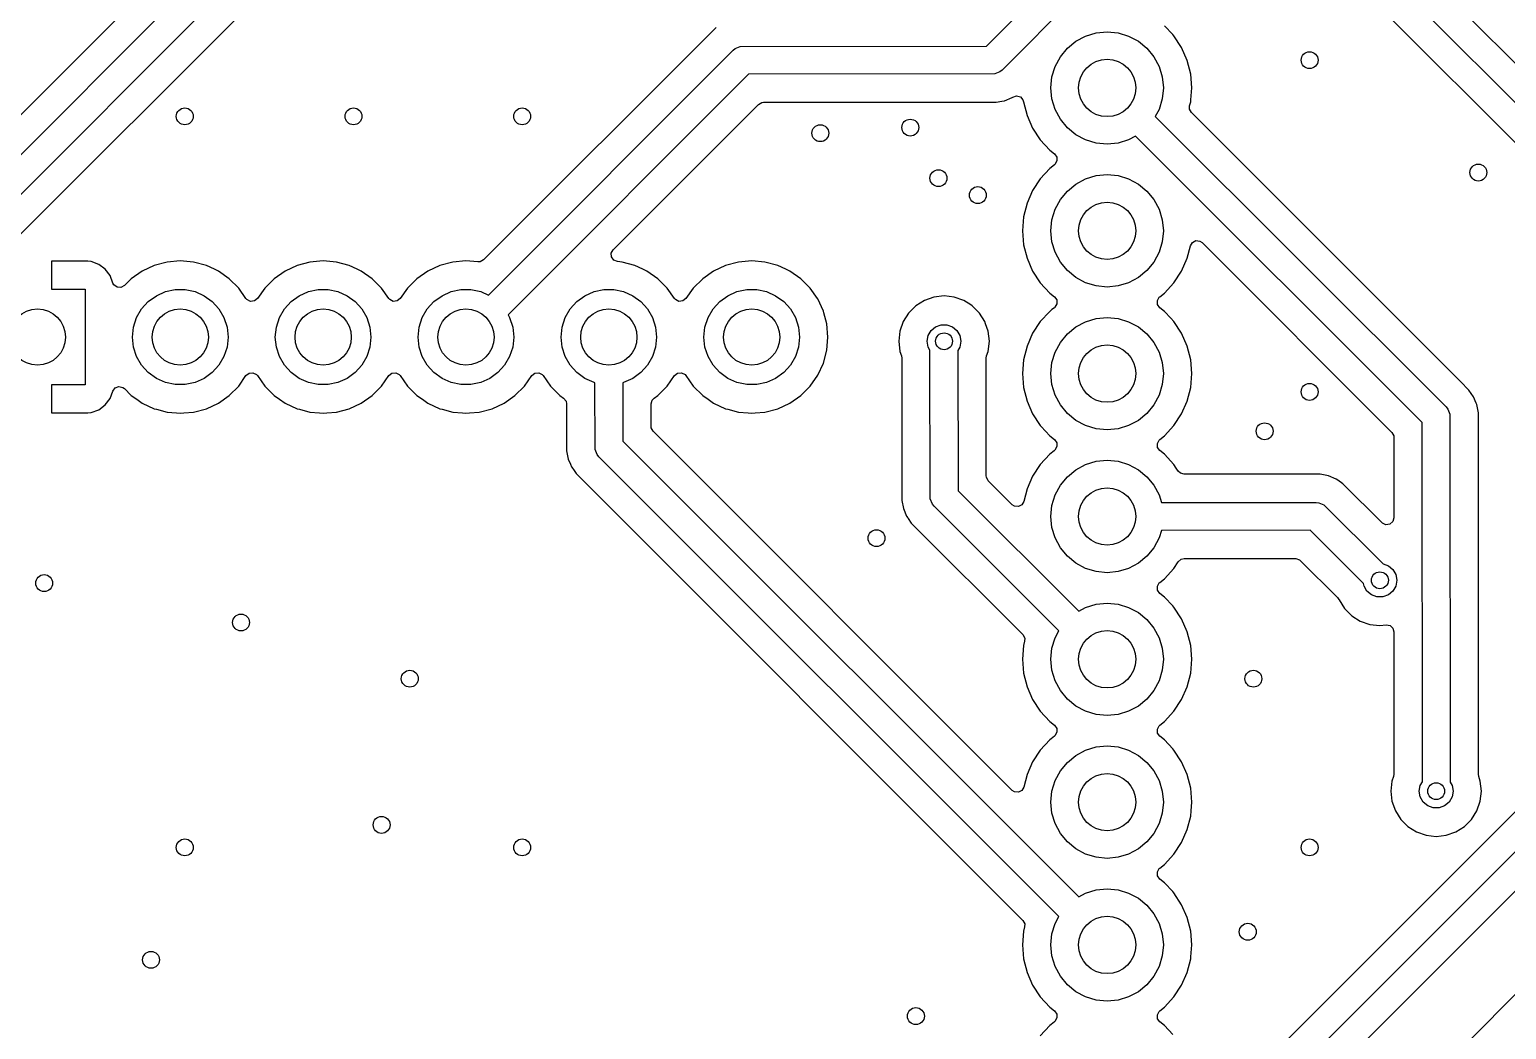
# Model space of a CAD drawing. Extents: x 105.5 to 175.5, y -124.6 to -35.5.
# Drawn here: x 119.24 to 145.5, y -65.24 to -47.46 of the extents above; entities that cross this region are included whole.
import ezdxf

# ---------------------------------------------------------------- set-up
doc = ezdxf.new("R2010")
doc.units = 0
doc.layers.add('BLACK', color=7, linetype='CONTINUOUS')

msp = doc.modelspace()

# ---------------------------------------------------------------- linework, layer by layer
at = {"layer": 'BLACK', "linetype": 'CONTINUOUS'}
for p, q in [((140.490434, -42.893674), (150.897714, -53.294206)), ((150.651108, -53.747868), (140.24189, -43.345399)), ((140.075451, -43.886819), (150.207049, -54.018416)), ((123.336581, -44.71705), (116.235908, -51.817722)), ((113.5091, -55.258691), (123.638224, -45.123223)), ((123.911872, -45.549956), (113.85837, -55.609756)), ((118.813048, -51.363319), (124.089548, -46.086819)), ((136.257774, -47.750104), (137.542257, -46.461417)), ((137.892133, -46.811968), (136.531777, -48.176777)), ((131.44658, -47.41705), (127.3115, -51.55213)), ((138.017317, -47.57112), (138.20491, -47.514215)), ((138.20491, -47.514215), (138.4, -47.495)), ((138.4, -47.495), (138.59509, -47.514215)), ((138.59509, -47.514215), (138.782683, -47.57112)), ((139.566557, -47.546744), (139.419744, -47.387262)), ((131.748223, -47.823223), (131.786108, -47.792132)), ((131.786108, -47.792132), (131.846127, -47.767272)), ((131.846127, -47.767272), (131.876227, -47.754804)), ((131.876227, -47.754804), (136.257774, -47.750104)), ((137.56853, -47.93943), (137.692893, -47.787893)), ((137.692893, -47.787893), (137.84443, -47.66353)), ((137.84443, -47.66353), (138.017317, -47.57112)), ((138.782683, -47.57112), (138.95557, -47.66353)), ((138.95557, -47.66353), (139.107107, -47.787893)), ((139.107107, -47.787893), (139.23147, -47.93943)), ((139.588166, -47.570217), (139.566557, -47.546744)), ((139.724173, -47.778393), (139.588166, -47.570217)), ((139.824063, -48.006118), (139.724173, -47.778393)), ((127.399765, -52.177642), (131.748223, -47.823223)), ((137.47612, -48.112317), (137.56853, -47.93943)), ((139.23147, -47.93943), (139.32388, -48.112317)), ((139.885107, -48.247175), (139.824063, -48.006118)), ((132.022016, -48.249895), (127.747957, -52.529813)), ((136.403773, -48.245196), (132.022016, -48.249895)), ((136.493893, -48.207867), (136.403773, -48.245196)), ((136.493897, -48.207862), (136.493893, -48.207867)), ((136.531777, -48.176777), (136.493897, -48.207862)), ((137.4, -48.495), (137.419215, -48.29991)), ((137.419215, -48.29991), (137.47612, -48.112317)), ((139.32388, -48.112317), (139.380785, -48.29991)), ((139.380785, -48.29991), (139.4, -48.495)), ((139.885109, -48.247187), (139.885107, -48.247175)), ((139.905643, -48.494994), (139.885109, -48.247187)), ((137.419215, -48.69009), (137.4, -48.495)), ((139.4, -48.495), (139.380785, -48.69009)), ((139.88814, -48.706234), (139.905643, -48.495005)), ((139.905643, -48.495005), (139.905643, -48.494994)), ((129.614949, -51.371417), (132.199549, -48.786819)), ((132.199549, -48.786819), (132.260872, -48.753334)), ((132.260872, -48.753334), (132.28723, -48.7505)), ((132.28723, -48.7505), (136.42892, -48.7505)), ((136.42892, -48.7505), (136.526462, -48.731096)), ((136.526462, -48.731096), (136.573913, -48.721658)), ((136.573913, -48.721658), (136.710495, -48.665084)), ((136.710495, -48.665084), (136.72311, -48.656654)), ((136.72311, -48.656654), (136.789785, -48.635775)), ((136.789785, -48.635775), (136.857166, -48.654257)), ((136.857166, -48.654257), (136.903858, -48.706234)), ((136.903858, -48.706234), (136.914312, -48.739349)), ((136.914312, -48.739349), (136.91489, -48.742814)), ((136.91489, -48.742814), (136.975936, -48.983881)), ((137.47612, -48.877683), (137.419215, -48.69009)), ((139.380785, -48.69009), (139.32388, -48.877683)), ((139.865896, -48.87169), (139.866857, -48.81489)), ((139.866857, -48.81489), (139.885106, -48.742829)), ((139.885106, -48.742829), (139.885107, -48.742824)), ((139.885107, -48.742824), (139.885108, -48.742821)), ((139.885108, -48.742821), (139.88814, -48.706234)), ((136.975936, -48.983881), (137.075826, -49.211606)), ((137.56853, -49.05057), (137.47612, -48.877683)), ((137.692893, -49.202107), (137.56853, -49.05057)), ((139.32388, -48.877683), (139.25644, -49.003853)), ((139.25644, -49.003853), (144.426776, -54.168223)), ((139.899381, -48.933013), (139.865896, -48.87169)), ((144.728416, -53.762049), (139.899381, -48.933013)), ((137.075826, -49.211606), (137.211833, -49.419782)), ((137.84443, -49.32647), (137.692893, -49.202107)), ((138.017317, -49.41888), (137.84443, -49.32647)), ((138.905478, -49.353244), (138.782683, -49.41888)), ((144.000069, -54.441956), (138.905478, -49.353244)), ((137.211833, -49.419782), (137.211836, -49.419785)), ((137.211836, -49.419785), (137.380256, -49.602738)), ((137.380256, -49.602738), (137.463008, -49.667147)), ((138.20491, -49.475785), (138.017317, -49.41888)), ((138.4, -49.495), (138.20491, -49.475785)), ((138.59509, -49.475785), (138.4, -49.495)), ((138.782683, -49.41888), (138.59509, -49.475785)), ((137.4618, -49.863794), (137.380257, -49.927261)), ((137.463014, -49.862848), (137.4618, -49.863794)), ((137.463008, -49.667147), (137.503821, -49.723857)), ((137.472864, -49.854313), (137.463014, -49.862848)), ((137.507496, -49.79363), (137.472864, -49.854313)), ((137.503821, -49.723857), (137.507496, -49.79363)), ((137.211833, -50.110217), (137.075826, -50.318393)), ((137.380257, -49.927261), (137.211833, -50.110217)), ((137.84443, -50.20353), (138.017317, -50.11112)), ((138.017317, -50.11112), (138.20491, -50.054215)), ((138.20491, -50.054215), (138.4, -50.035)), ((138.4, -50.035), (138.59509, -50.054215)), ((138.59509, -50.054215), (138.782683, -50.11112)), ((138.782683, -50.11112), (138.95557, -50.20353)), ((137.075826, -50.318393), (136.975936, -50.546118)), ((137.56853, -50.47943), (137.692893, -50.327893)), ((137.692893, -50.327893), (137.84443, -50.20353)), ((138.95557, -50.20353), (139.107107, -50.327893)), ((139.107107, -50.327893), (139.23147, -50.47943)), ((136.975936, -50.546118), (136.914892, -50.787175)), ((137.419215, -50.83991), (137.47612, -50.652317)), ((137.47612, -50.652317), (137.56853, -50.47943)), ((139.23147, -50.47943), (139.32388, -50.652317)), ((139.32388, -50.652317), (139.380785, -50.83991)), ((136.91489, -50.787187), (136.894357, -51.034994)), ((136.914892, -50.787175), (136.91489, -50.787187)), ((137.4, -51.035), (137.419215, -50.83991)), ((139.380785, -50.83991), (139.4, -51.035)), ((136.894357, -51.034994), (136.894357, -51.035005)), ((136.894357, -51.035005), (136.91489, -51.282812)), ((137.419215, -51.23009), (137.4, -51.035)), ((139.4, -51.035), (139.380785, -51.23009)), ((129.581899, -51.430818), (129.614949, -51.371417)), ((129.585777, -51.50058), (129.581899, -51.430818)), ((136.91489, -51.282812), (136.914892, -51.282824)), ((136.914892, -51.282824), (136.975936, -51.523881)), ((137.47612, -51.417683), (137.419215, -51.23009)), ((137.56853, -51.59057), (137.47612, -51.417683)), ((139.32388, -51.417683), (139.23147, -51.59057)), ((139.380785, -51.23009), (139.32388, -51.417683)), ((139.824063, -51.523881), (139.880303, -51.301795)), ((139.880303, -51.301795), (139.915842, -51.241641)), ((139.915842, -51.241641), (139.978262, -51.210249)), ((139.978262, -51.210249), (140.047745, -51.217587)), ((140.047745, -51.217587), (140.088189, -51.244556)), ((140.088189, -51.244556), (143.463181, -54.619548)), ((120.277844, -51.575), (119.63, -51.575)), ((119.63, -51.575), (119.63, -52.075)), ((120.337372, -51.581401), (120.277844, -51.575)), ((120.337379, -51.581403), (120.337372, -51.581401)), ((120.472086, -51.631645), (120.337379, -51.581403)), ((120.472093, -51.631649), (120.472086, -51.631645)), ((120.587187, -51.717809), (120.472093, -51.631649)), ((120.58719, -51.717812), (120.587187, -51.717809)), ((120.67335, -51.832906), (120.58719, -51.717812)), ((121.456335, -51.651098), (121.242171, -51.750964)), ((121.456344, -51.651094), (121.456335, -51.651098)), ((121.684586, -51.589938), (121.456344, -51.651094)), ((121.684596, -51.589936), (121.684586, -51.589938)), ((121.919999, -51.569341), (121.684596, -51.589936)), ((121.920001, -51.569341), (121.919999, -51.569341)), ((122.155403, -51.589936), (121.920001, -51.569341)), ((122.155413, -51.589938), (122.155403, -51.589936)), ((122.383655, -51.651094), (122.155413, -51.589938)), ((122.383659, -51.651096), (122.383655, -51.651094)), ((122.383663, -51.651097), (122.383659, -51.651096)), ((122.526727, -51.717809), (122.383663, -51.651097)), ((122.59783, -51.750965), (122.526727, -51.717809)), ((123.996335, -51.651098), (123.782171, -51.750964)), ((123.996344, -51.651094), (123.996335, -51.651098)), ((124.224586, -51.589938), (123.996344, -51.651094)), ((124.224596, -51.589936), (124.224586, -51.589938)), ((124.459999, -51.569341), (124.224596, -51.589936)), ((124.460001, -51.569341), (124.459999, -51.569341)), ((124.695403, -51.589936), (124.460001, -51.569341)), ((124.695413, -51.589938), (124.695403, -51.589936)), ((124.923655, -51.651094), (124.695413, -51.589938)), ((124.923659, -51.651096), (124.923655, -51.651094)), ((124.923663, -51.651097), (124.923659, -51.651096)), ((125.066727, -51.717809), (124.923663, -51.651097)), ((125.13783, -51.750965), (125.066727, -51.717809)), ((126.536335, -51.651098), (126.322171, -51.750964)), ((126.536344, -51.651094), (126.536335, -51.651098)), ((126.764586, -51.589938), (126.536344, -51.651094)), ((126.764596, -51.589936), (126.764586, -51.589938)), ((126.999999, -51.569341), (126.764596, -51.589936)), ((127.000002, -51.569341), (126.999999, -51.569341)), ((127.213012, -51.587977), (127.000002, -51.569341)), ((127.250177, -51.585615), (127.213012, -51.587977)), ((127.3115, -51.55213), (127.250177, -51.585615)), ((129.626755, -51.557171), (129.585777, -51.50058)), ((129.691824, -51.582624), (129.626755, -51.557171)), ((129.775403, -51.589936), (129.691824, -51.582624)), ((129.775413, -51.589938), (129.775403, -51.589936)), ((130.003655, -51.651094), (129.775413, -51.589938)), ((130.003659, -51.651096), (130.003655, -51.651094)), ((130.003663, -51.651097), (130.003659, -51.651096)), ((130.146727, -51.717809), (130.003663, -51.651097)), ((130.21783, -51.750965), (130.146727, -51.717809)), ((131.616335, -51.651098), (131.402171, -51.750964)), ((131.616344, -51.651094), (131.616335, -51.651098)), ((131.844586, -51.589938), (131.616344, -51.651094)), ((131.844596, -51.589936), (131.844586, -51.589938)), ((132.079999, -51.569341), (131.844596, -51.589936)), ((132.080001, -51.569341), (132.079999, -51.569341)), ((132.315403, -51.589936), (132.080001, -51.569341)), ((132.315413, -51.589938), (132.315403, -51.589936)), ((132.543655, -51.651094), (132.315413, -51.589938)), ((132.543659, -51.651096), (132.543655, -51.651094)), ((132.543663, -51.651097), (132.543659, -51.651096)), ((132.686727, -51.717809), (132.543663, -51.651097)), ((132.75783, -51.750965), (132.686727, -51.717809)), ((136.975936, -51.523881), (137.075826, -51.751606)), ((137.692893, -51.742107), (137.56853, -51.59057)), ((139.23147, -51.59057), (139.107107, -51.742107)), ((139.724173, -51.751607), (139.824063, -51.523881)), ((120.673354, -51.832913), (120.67335, -51.832906)), ((120.722421, -51.96447), (120.673354, -51.832913)), ((120.739336, -51.995447), (120.722421, -51.96447)), ((121.0486, -51.886503), (120.926284, -52.008819)), ((121.242169, -51.750965), (121.0486, -51.886503)), ((121.242171, -51.750964), (121.242169, -51.750965)), ((122.597834, -51.750967), (122.59783, -51.750965)), ((122.791395, -51.886501), (122.597834, -51.750967)), ((122.791402, -51.886506), (122.791395, -51.886501)), ((122.958494, -52.053597), (122.791402, -51.886506)), ((123.588597, -51.886505), (123.421505, -52.053597)), ((123.782169, -51.750965), (123.588597, -51.886505)), ((123.782171, -51.750964), (123.782169, -51.750965)), ((125.137834, -51.750967), (125.13783, -51.750965)), ((125.331395, -51.886501), (125.137834, -51.750967)), ((125.331402, -51.886506), (125.331395, -51.886501)), ((125.498494, -52.053597), (125.331402, -51.886506)), ((126.128597, -51.886505), (125.961505, -52.053597)), ((126.322169, -51.750965), (126.128597, -51.886505)), ((126.322171, -51.750964), (126.322169, -51.750965)), ((130.217834, -51.750967), (130.21783, -51.750965)), ((130.411395, -51.886501), (130.217834, -51.750967)), ((130.411402, -51.886506), (130.411395, -51.886501)), ((130.578494, -52.053597), (130.411402, -51.886506)), ((131.208597, -51.886505), (131.041505, -52.053597)), ((131.402169, -51.750965), (131.208597, -51.886505)), ((131.402171, -51.750964), (131.402169, -51.750965)), ((132.757834, -51.750967), (132.75783, -51.750965)), ((132.951395, -51.886501), (132.757834, -51.750967)), ((132.951402, -51.886506), (132.951395, -51.886501)), ((133.118494, -52.053597), (132.951402, -51.886506)), ((137.075826, -51.751606), (137.211833, -51.959782)), ((137.211833, -51.959782), (137.211836, -51.959785)), ((137.211836, -51.959785), (137.380256, -52.142738)), ((137.84443, -51.86647), (137.692893, -51.742107)), ((138.017317, -51.95888), (137.84443, -51.86647)), ((138.20491, -52.015785), (138.017317, -51.95888)), ((138.782683, -51.95888), (138.59509, -52.015785)), ((138.95557, -51.86647), (138.782683, -51.95888)), ((139.107107, -51.742107), (138.95557, -51.86647)), ((139.419744, -52.142738), (139.588164, -51.959785)), ((139.588164, -51.959785), (139.724173, -51.751607)), ((119.63, -52.075), (120.23, -52.075)), ((120.23, -52.075), (120.23, -53.775)), ((120.795269, -52.037319), (120.739336, -51.995447)), ((120.864961, -52.042303), (120.795269, -52.037319)), ((120.926284, -52.008819), (120.864961, -52.042303)), ((121.351239, -52.293327), (121.495, -52.188878)), ((121.495, -52.188878), (121.657336, -52.116602)), ((121.657336, -52.116602), (121.831151, -52.079656)), ((121.831151, -52.079656), (122.008849, -52.079656)), ((122.008849, -52.079656), (122.182664, -52.116602)), ((122.182664, -52.116602), (122.345, -52.188878)), ((122.345, -52.188878), (122.488761, -52.293327)), ((123.088425, -52.239158), (122.958494, -52.053597)), ((123.105145, -52.258454), (123.088425, -52.239158)), ((123.291575, -52.239158), (123.236998, -52.282783)), ((123.421505, -52.053597), (123.291575, -52.239158)), ((123.891239, -52.293327), (124.035, -52.188878)), ((124.035, -52.188878), (124.197336, -52.116602)), ((124.197336, -52.116602), (124.371151, -52.079656)), ((124.371151, -52.079656), (124.548849, -52.079656)), ((124.548849, -52.079656), (124.722664, -52.116602)), ((124.722664, -52.116602), (124.885, -52.188878)), ((124.885, -52.188878), (125.028761, -52.293327)), ((125.628425, -52.239158), (125.498494, -52.053597)), ((125.645145, -52.258454), (125.628425, -52.239158)), ((125.831575, -52.239158), (125.776998, -52.282783)), ((125.961505, -52.053597), (125.831575, -52.239158)), ((126.431239, -52.293327), (126.575, -52.188878)), ((126.575, -52.188878), (126.737336, -52.116602)), ((126.737336, -52.116602), (126.911151, -52.079656)), ((126.911151, -52.079656), (127.088849, -52.079656)), ((127.088849, -52.079656), (127.262664, -52.116602)), ((127.262664, -52.116602), (127.399765, -52.177642)), ((128.971239, -52.293327), (129.115, -52.188878)), ((129.115, -52.188878), (129.277336, -52.116602)), ((129.277336, -52.116602), (129.451151, -52.079656)), ((129.451151, -52.079656), (129.628849, -52.079656)), ((129.628849, -52.079656), (129.802664, -52.116602)), ((129.802664, -52.116602), (129.965, -52.188878)), ((129.965, -52.188878), (130.108761, -52.293327)), ((130.708425, -52.239158), (130.578494, -52.053597)), ((130.725145, -52.258454), (130.708425, -52.239158)), ((130.911575, -52.239158), (130.856998, -52.282783)), ((131.041505, -52.053597), (130.911575, -52.239158)), ((131.511239, -52.293327), (131.655, -52.188878)), ((131.655, -52.188878), (131.817336, -52.116602)), ((131.817336, -52.116602), (131.991151, -52.079656)), ((131.991151, -52.079656), (132.168849, -52.079656)), ((132.168849, -52.079656), (132.342664, -52.116602)), ((132.342664, -52.116602), (132.505, -52.188878)), ((132.505, -52.188878), (132.648761, -52.293327)), ((133.249974, -52.24137), (133.118494, -52.053597)), ((133.254035, -52.247171), (133.249974, -52.24137)), ((133.353903, -52.461337), (133.254035, -52.247171)), ((135.320745, -52.214631), (135.150476, -52.274211)), ((135.32075, -52.21463), (135.320745, -52.214631)), ((135.499996, -52.194435), (135.32075, -52.21463)), ((135.500004, -52.194435), (135.499996, -52.194435)), ((135.679249, -52.21463), (135.500004, -52.194435)), ((135.679254, -52.214631), (135.679249, -52.21463)), ((135.849523, -52.274211), (135.679254, -52.214631)), ((137.380256, -52.142738), (137.463008, -52.207147)), ((137.463008, -52.207147), (137.503821, -52.263857)), ((138.4, -52.035), (138.20491, -52.015785)), ((138.59509, -52.015785), (138.4, -52.035)), ((139.292504, -52.27637), (139.327136, -52.215687)), ((139.327136, -52.215687), (139.336985, -52.207151)), ((139.336985, -52.207151), (139.419744, -52.142738)), ((121.143486, -52.579274), (121.232336, -52.425383)), ((121.232336, -52.425383), (121.351239, -52.293327)), ((122.488761, -52.293327), (122.607664, -52.425383)), ((122.607664, -52.425383), (122.696514, -52.579274)), ((123.1675, -52.289977), (123.105145, -52.258454)), ((123.236998, -52.282783), (123.1675, -52.289977)), ((123.683486, -52.579274), (123.772336, -52.425383)), ((123.772336, -52.425383), (123.891239, -52.293327)), ((125.028761, -52.293327), (125.147664, -52.425383)), ((125.147664, -52.425383), (125.236514, -52.579274)), ((125.7075, -52.289977), (125.645145, -52.258454)), ((125.776998, -52.282783), (125.7075, -52.289977)), ((126.223486, -52.579274), (126.312336, -52.425383)), ((126.312336, -52.425383), (126.431239, -52.293327)), ((128.763486, -52.579274), (128.852336, -52.425383)), ((128.852336, -52.425383), (128.971239, -52.293327)), ((130.108761, -52.293327), (130.227664, -52.425383)), ((130.227664, -52.425383), (130.316514, -52.579274)), ((130.7875, -52.289977), (130.725145, -52.258454)), ((130.856998, -52.282783), (130.7875, -52.289977)), ((131.303486, -52.579274), (131.392336, -52.425383)), ((131.392336, -52.425383), (131.511239, -52.293327)), ((132.648761, -52.293327), (132.767664, -52.425383)), ((132.767664, -52.425383), (132.856514, -52.579274)), ((133.353904, -52.461343), (133.353903, -52.461337)), ((133.353905, -52.461344), (133.353904, -52.461343)), ((133.363131, -52.495776), (133.353905, -52.461344)), ((133.415063, -52.689592), (133.363131, -52.495776)), ((134.870184, -52.497737), (134.774211, -52.650476)), ((134.997737, -52.370184), (134.870184, -52.497737)), ((135.150476, -52.274211), (134.997737, -52.370184)), ((135.973537, -52.352135), (135.849523, -52.274211)), ((136.002262, -52.370184), (135.973537, -52.352135)), ((136.129816, -52.497738), (136.002262, -52.370184)), ((136.225789, -52.650478), (136.129816, -52.497738)), ((137.380257, -52.467261), (137.211833, -52.650217)), ((137.419287, -52.436883), (137.380257, -52.467261)), ((137.463014, -52.402848), (137.419287, -52.436883)), ((137.472864, -52.394313), (137.463014, -52.402848)), ((137.507496, -52.33363), (137.472864, -52.394313)), ((137.503821, -52.263857), (137.507496, -52.33363)), ((139.296179, -52.346143), (139.292504, -52.27637)), ((139.336991, -52.402852), (139.296179, -52.346143)), ((139.419744, -52.467262), (139.336991, -52.402852)), ((139.530518, -52.587595), (139.419744, -52.467262)), ((121.07, -52.925), (121.088575, -52.748275)), ((121.088575, -52.748275), (121.143486, -52.579274)), ((122.696514, -52.579274), (122.751425, -52.748275)), ((122.751425, -52.748275), (122.77, -52.925)), ((123.61, -52.925), (123.628575, -52.748275)), ((123.628575, -52.748275), (123.683486, -52.579274)), ((125.236514, -52.579274), (125.291425, -52.748275)), ((125.291425, -52.748275), (125.31, -52.925)), ((126.15, -52.925), (126.168575, -52.748275)), ((126.168575, -52.748275), (126.223486, -52.579274)), ((127.747957, -52.529813), (127.776514, -52.579274)), ((127.776514, -52.579274), (127.831425, -52.748275)), ((127.831425, -52.748275), (127.85, -52.925)), ((128.69, -52.925), (128.708575, -52.748275)), ((128.708575, -52.748275), (128.763486, -52.579274)), ((130.316514, -52.579274), (130.371425, -52.748275)), ((130.371425, -52.748275), (130.39, -52.925)), ((131.23, -52.925), (131.248575, -52.748275)), ((131.248575, -52.748275), (131.303486, -52.579274)), ((132.856514, -52.579274), (132.911425, -52.748275)), ((132.911425, -52.748275), (132.93, -52.925)), ((133.435659, -52.925), (133.415063, -52.689592)), ((134.774211, -52.650476), (134.714631, -52.820745)), ((135.270187, -52.807164), (135.35, -52.740192)), ((135.35, -52.740192), (135.447906, -52.704558)), ((135.447906, -52.704558), (135.552094, -52.704558)), ((135.552094, -52.704558), (135.65, -52.740192)), ((135.65, -52.740192), (135.729813, -52.807164)), ((136.239477, -52.689596), (136.225789, -52.650478)), ((136.285368, -52.820745), (136.239477, -52.689596)), ((137.211833, -52.650217), (137.075826, -52.858393)), ((137.692893, -52.867893), (137.84443, -52.74353)), ((137.84443, -52.74353), (138.017317, -52.65112)), ((138.017317, -52.65112), (138.20491, -52.594215)), ((138.20491, -52.594215), (138.4, -52.575)), ((138.4, -52.575), (138.59509, -52.594215)), ((138.59509, -52.594215), (138.782683, -52.65112)), ((138.782683, -52.65112), (138.95557, -52.74353)), ((138.95557, -52.74353), (139.107107, -52.867893)), ((139.588166, -52.650217), (139.530518, -52.587595)), ((139.724173, -52.858393), (139.588166, -52.650217)), ((121.088575, -53.101725), (121.07, -52.925)), ((122.77, -52.925), (122.751425, -53.101725)), ((123.628575, -53.101725), (123.61, -52.925)), ((125.31, -52.925), (125.291425, -53.101725)), ((126.168575, -53.101725), (126.15, -52.925)), ((127.85, -52.925), (127.831425, -53.101725)), ((128.708575, -53.101725), (128.69, -52.925)), ((130.39, -52.925), (130.371425, -53.101725)), ((131.248575, -53.101725), (131.23, -52.925)), ((132.93, -52.925), (132.911425, -53.101725)), ((133.415063, -53.160408), (133.435659, -52.925)), ((134.71463, -52.82075), (134.694435, -52.999996)), ((134.694435, -52.999996), (134.694435, -53.000003)), ((134.694435, -53.000003), (134.71463, -53.179249)), ((134.714631, -52.820745), (134.71463, -52.82075)), ((135.2, -53), (135.218092, -52.897394)), ((135.218092, -53.102606), (135.2, -53)), ((135.218092, -52.897394), (135.270187, -52.807164)), ((135.729813, -52.807164), (135.781908, -52.897394)), ((135.781908, -52.897394), (135.8, -53)), ((135.8, -53), (135.781908, -53.102606)), ((136.285369, -52.82075), (136.285368, -52.820745)), ((136.305565, -52.999996), (136.285369, -52.82075)), ((136.285369, -53.179249), (136.305565, -53.000003)), ((136.305565, -53.000003), (136.305565, -52.999996)), ((137.075826, -52.858393), (136.975936, -53.086118)), ((137.47612, -53.192317), (137.56853, -53.01943)), ((137.56853, -53.01943), (137.692893, -52.867893)), ((139.107107, -52.867893), (139.23147, -53.01943)), ((139.23147, -53.01943), (139.32388, -53.192317)), ((139.824063, -53.086118), (139.724173, -52.858393)), ((121.143486, -53.270726), (121.088575, -53.101725)), ((121.232336, -53.424617), (121.143486, -53.270726)), ((122.696514, -53.270726), (122.607664, -53.424617)), ((122.751425, -53.101725), (122.696514, -53.270726)), ((123.683486, -53.270726), (123.628575, -53.101725)), ((123.772336, -53.424617), (123.683486, -53.270726)), ((125.236514, -53.270726), (125.147664, -53.424617)), ((125.291425, -53.101725), (125.236514, -53.270726)), ((126.223486, -53.270726), (126.168575, -53.101725)), ((126.312336, -53.424617), (126.223486, -53.270726)), ((127.776514, -53.270726), (127.687664, -53.424617)), ((127.831425, -53.101725), (127.776514, -53.270726)), ((128.763486, -53.270726), (128.708575, -53.101725)), ((128.852336, -53.424617), (128.763486, -53.270726)), ((130.316514, -53.270726), (130.227664, -53.424617)), ((130.371425, -53.101725), (130.316514, -53.270726)), ((131.303486, -53.270726), (131.248575, -53.101725)), ((131.392336, -53.424617), (131.303486, -53.270726)), ((132.856514, -53.270726), (132.767664, -53.424617)), ((132.911425, -53.101725), (132.856514, -53.270726)), ((133.353903, -53.388663), (133.415063, -53.160408)), ((134.71463, -53.179249), (134.714631, -53.179254)), ((134.714631, -53.179254), (134.742542, -53.259017)), ((134.742542, -53.259017), (134.7495, -53.299972)), ((134.7495, -53.299972), (134.7495, -55.828918)), ((135.250271, -53.158341), (135.218092, -53.102606)), ((135.254804, -55.803773), (135.250271, -53.158341)), ((135.781908, -53.102606), (135.745563, -53.165556)), ((135.745563, -53.165556), (135.749833, -55.657817)), ((136.2505, -53.299972), (136.257458, -53.259017)), ((136.2505, -55.39277), (136.2505, -53.299972)), ((136.257458, -53.259017), (136.285368, -53.179254)), ((136.285368, -53.179254), (136.285369, -53.179249)), ((136.975936, -53.086118), (136.914892, -53.327175)), ((137.419215, -53.37991), (137.47612, -53.192317)), ((139.32388, -53.192317), (139.380785, -53.37991)), ((139.885107, -53.327175), (139.824063, -53.086118)), ((121.351239, -53.556673), (121.232336, -53.424617)), ((121.495, -53.661122), (121.351239, -53.556673)), ((122.488761, -53.556673), (122.345, -53.661122)), ((122.607664, -53.424617), (122.488761, -53.556673)), ((123.088425, -53.610842), (123.143002, -53.567217)), ((123.143002, -53.567217), (123.2125, -53.560023)), ((123.2125, -53.560023), (123.274855, -53.591546)), ((123.891239, -53.556673), (123.772336, -53.424617)), ((124.035, -53.661122), (123.891239, -53.556673)), ((125.028761, -53.556673), (124.885, -53.661122)), ((125.147664, -53.424617), (125.028761, -53.556673)), ((125.628425, -53.610842), (125.683002, -53.567217)), ((125.683002, -53.567217), (125.7525, -53.560023)), ((125.7525, -53.560023), (125.814855, -53.591546)), ((126.431239, -53.556673), (126.312336, -53.424617)), ((126.575, -53.661122), (126.431239, -53.556673)), ((127.568761, -53.556673), (127.425, -53.661122)), ((127.687664, -53.424617), (127.568761, -53.556673)), ((128.168425, -53.610842), (128.223002, -53.567217)), ((128.223002, -53.567217), (128.2925, -53.560023)), ((128.2925, -53.560023), (128.354855, -53.591546)), ((128.971239, -53.556673), (128.852336, -53.424617)), ((129.115, -53.661122), (128.971239, -53.556673)), ((130.108761, -53.556673), (129.965, -53.661122)), ((130.227664, -53.424617), (130.108761, -53.556673)), ((130.708425, -53.610842), (130.763002, -53.567217)), ((130.763002, -53.567217), (130.8325, -53.560023)), ((130.8325, -53.560023), (130.894855, -53.591546)), ((131.511239, -53.556673), (131.392336, -53.424617)), ((131.655, -53.661122), (131.511239, -53.556673)), ((132.648761, -53.556673), (132.505, -53.661122)), ((132.767664, -53.424617), (132.648761, -53.556673)), ((133.254035, -53.60283), (133.353903, -53.388663)), ((136.91489, -53.327187), (136.894357, -53.574994)), ((136.914892, -53.327175), (136.91489, -53.327187)), ((137.4, -53.575), (137.419215, -53.37991)), ((139.380785, -53.37991), (139.4, -53.575)), ((139.885109, -53.327187), (139.885107, -53.327175)), ((139.905643, -53.574994), (139.885109, -53.327187)), ((120.23, -53.775), (119.63, -53.775)), ((119.63, -53.775), (119.63, -54.275)), ((120.722422, -53.885529), (120.764293, -53.829595)), ((120.764293, -53.829595), (120.829757, -53.805178)), ((120.829757, -53.805178), (120.89803, -53.82003)), ((120.89803, -53.82003), (120.926285, -53.841181)), ((121.657336, -53.733398), (121.495, -53.661122)), ((121.831151, -53.770344), (121.657336, -53.733398)), ((122.008849, -53.770344), (121.831151, -53.770344)), ((122.182664, -53.733398), (122.008849, -53.770344)), ((122.345, -53.661122), (122.182664, -53.733398)), ((122.791401, -53.963495), (122.958495, -53.796401)), ((122.958495, -53.796401), (123.088425, -53.610842)), ((123.274855, -53.591546), (123.291575, -53.610842)), ((123.291575, -53.610842), (123.4215, -53.796395)), ((123.4215, -53.796395), (123.421505, -53.796401)), ((123.421505, -53.796401), (123.588599, -53.963495)), ((124.197336, -53.733398), (124.035, -53.661122)), ((124.371151, -53.770344), (124.197336, -53.733398)), ((124.548849, -53.770344), (124.371151, -53.770344)), ((124.722664, -53.733398), (124.548849, -53.770344)), ((124.885, -53.661122), (124.722664, -53.733398)), ((125.331401, -53.963495), (125.498495, -53.796401)), ((125.498495, -53.796401), (125.628425, -53.610842)), ((125.814855, -53.591546), (125.831575, -53.610842)), ((125.831575, -53.610842), (125.9615, -53.796395)), ((125.9615, -53.796395), (125.961505, -53.796401)), ((125.961505, -53.796401), (126.128599, -53.963495)), ((126.737336, -53.733398), (126.575, -53.661122)), ((126.911151, -53.770344), (126.737336, -53.733398)), ((127.088849, -53.770344), (126.911151, -53.770344)), ((127.262664, -53.733398), (127.088849, -53.770344)), ((127.425, -53.661122), (127.262664, -53.733398)), ((127.871401, -53.963495), (128.038495, -53.796401)), ((128.038495, -53.796401), (128.168425, -53.610842)), ((128.354855, -53.591546), (128.371575, -53.610842)), ((128.371575, -53.610842), (128.501501, -53.796396)), ((128.501501, -53.796396), (128.501506, -53.796402)), ((128.501506, -53.796402), (128.668595, -53.963492)), ((129.277336, -53.733398), (129.115, -53.661122)), ((129.29195, -53.736504), (129.277336, -53.733398)), ((129.294804, -54.923773), (129.29195, -53.736504)), ((129.802664, -53.733398), (129.787264, -53.736671)), ((129.787264, -53.736671), (129.789766, -54.777923)), ((129.965, -53.661122), (129.802664, -53.733398)), ((130.411401, -53.963495), (130.578495, -53.796401)), ((130.578495, -53.796401), (130.708425, -53.610842)), ((130.894855, -53.591546), (130.911575, -53.610842)), ((130.911575, -53.610842), (131.0415, -53.796395)), ((131.0415, -53.796395), (131.041505, -53.796401)), ((131.041505, -53.796401), (131.208599, -53.963495)), ((131.817336, -53.733398), (131.655, -53.661122)), ((131.991151, -53.770344), (131.817336, -53.733398)), ((132.168849, -53.770344), (131.991151, -53.770344)), ((132.342664, -53.733398), (132.168849, -53.770344)), ((132.505, -53.661122), (132.342664, -53.733398)), ((132.951401, -53.963495), (133.118495, -53.796401)), ((133.118495, -53.796401), (133.254035, -53.60283)), ((136.894357, -53.574994), (136.894357, -53.575005)), ((136.894357, -53.575005), (136.91489, -53.822812)), ((136.91489, -53.822812), (136.914892, -53.822824)), ((136.914892, -53.822824), (136.975936, -54.063881)), ((137.419215, -53.77009), (137.4, -53.575)), ((137.47612, -53.957683), (137.419215, -53.77009)), ((139.380785, -53.77009), (139.32388, -53.957683)), ((139.4, -53.575), (139.380785, -53.77009)), ((139.824063, -54.063881), (139.885108, -53.822821)), ((139.885108, -53.822821), (139.885109, -53.822812)), ((139.885109, -53.822812), (139.905643, -53.575005)), ((139.905643, -53.575005), (139.905643, -53.574994)), ((144.786397, -53.82003), (144.728416, -53.762049)), ((144.832952, -53.866585), (144.786397, -53.82003)), ((120.58719, -54.132187), (120.67335, -54.017093)), ((120.67335, -54.017093), (120.673354, -54.017086)), ((120.673354, -54.017086), (120.722422, -53.885529)), ((120.926285, -53.841181), (121.048599, -53.963495)), ((121.048599, -53.963495), (121.145384, -54.031265)), ((121.145384, -54.031265), (121.242165, -54.099032)), ((122.59783, -54.099035), (122.791401, -53.963495)), ((123.588599, -53.963495), (123.685384, -54.031265)), ((123.685384, -54.031265), (123.782165, -54.099032)), ((125.13783, -54.099035), (125.331401, -53.963495)), ((126.128599, -53.963495), (126.225384, -54.031265)), ((126.225384, -54.031265), (126.322165, -54.099032)), ((127.67783, -54.099035), (127.871401, -53.963495)), ((128.668595, -53.963492), (128.668598, -53.963494)), ((128.668598, -53.963494), (128.668599, -53.963495)), ((128.668599, -53.963495), (128.736623, -54.011125)), ((128.736623, -54.011125), (128.780248, -54.065701)), ((128.780248, -54.065701), (128.7895, -54.1127)), ((130.2905, -54.1127), (130.310185, -54.045661)), ((130.310185, -54.045661), (130.343375, -54.011126)), ((130.343375, -54.011126), (130.411401, -53.963495)), ((131.208599, -53.963495), (131.305384, -54.031265)), ((131.305384, -54.031265), (131.402165, -54.099032)), ((132.75783, -54.099035), (132.951401, -53.963495)), ((136.975936, -54.063881), (137.075826, -54.291606)), ((137.56853, -54.13057), (137.47612, -53.957683)), ((139.32388, -53.957683), (139.23147, -54.13057)), ((139.724173, -54.291607), (139.824063, -54.063881)), ((144.91508, -53.989498), (144.832952, -53.866585)), ((144.915087, -53.989511), (144.91508, -53.989498)), ((144.960452, -54.099034), (144.915087, -53.989511)), ((119.63, -54.275), (120.277828, -54.275)), ((120.277828, -54.275), (120.277844, -54.274999)), ((120.277844, -54.274999), (120.337372, -54.268598)), ((120.337372, -54.268598), (120.337379, -54.268596)), ((120.337379, -54.268596), (120.472086, -54.218354)), ((120.472086, -54.218354), (120.472093, -54.21835)), ((120.472093, -54.21835), (120.587187, -54.13219)), ((120.587187, -54.13219), (120.58719, -54.132187)), ((121.242165, -54.099032), (121.242167, -54.099033)), ((121.242167, -54.099033), (121.24217, -54.099035)), ((121.24217, -54.099035), (121.456337, -54.198903)), ((121.456337, -54.198903), (121.456343, -54.198904)), ((121.456343, -54.198904), (121.456344, -54.198905)), ((121.456344, -54.198905), (121.497442, -54.209917)), ((121.497442, -54.209917), (121.684592, -54.260063)), ((121.684592, -54.260063), (121.855319, -54.275)), ((121.855319, -54.275), (121.919999, -54.280659)), ((121.919999, -54.280659), (121.92, -54.280659)), ((121.92, -54.280659), (121.920001, -54.280659)), ((121.920001, -54.280659), (121.984681, -54.275)), ((121.984681, -54.275), (122.155408, -54.260063)), ((122.155408, -54.260063), (122.383663, -54.198903)), ((122.383663, -54.198903), (122.59783, -54.099035)), ((123.782165, -54.099032), (123.782167, -54.099033)), ((123.782167, -54.099033), (123.78217, -54.099035)), ((123.78217, -54.099035), (123.996337, -54.198903)), ((123.996337, -54.198903), (123.996343, -54.198904)), ((123.996343, -54.198904), (123.996344, -54.198905)), ((123.996344, -54.198905), (124.037442, -54.209917)), ((124.037442, -54.209917), (124.224592, -54.260063)), ((124.224592, -54.260063), (124.395319, -54.275)), ((124.395319, -54.275), (124.459999, -54.280659)), ((124.459999, -54.280659), (124.46, -54.280659)), ((124.46, -54.280659), (124.460001, -54.280659)), ((124.460001, -54.280659), (124.524681, -54.275)), ((124.524681, -54.275), (124.695408, -54.260063)), ((124.695408, -54.260063), (124.923663, -54.198903)), ((124.923663, -54.198903), (125.13783, -54.099035)), ((126.322165, -54.099032), (126.322167, -54.099033)), ((126.322167, -54.099033), (126.32217, -54.099035)), ((126.32217, -54.099035), (126.536337, -54.198903)), ((126.536337, -54.198903), (126.536343, -54.198904)), ((126.536343, -54.198904), (126.536344, -54.198905)), ((126.536344, -54.198905), (126.577442, -54.209917)), ((126.577442, -54.209917), (126.764592, -54.260063)), ((126.764592, -54.260063), (126.935319, -54.275)), ((126.935319, -54.275), (126.999999, -54.280659)), ((126.999999, -54.280659), (127, -54.280659)), ((127, -54.280659), (127.000001, -54.280659)), ((127.000001, -54.280659), (127.064681, -54.275)), ((127.064681, -54.275), (127.235408, -54.260063)), ((127.235408, -54.260063), (127.463663, -54.198903)), ((127.463663, -54.198903), (127.67783, -54.099035)), ((128.7895, -54.1127), (128.7895, -54.948918)), ((130.2905, -54.51277), (130.2905, -54.1127)), ((131.402165, -54.099032), (131.402167, -54.099033)), ((131.402167, -54.099033), (131.40217, -54.099035)), ((131.40217, -54.099035), (131.616337, -54.198903)), ((131.616337, -54.198903), (131.616343, -54.198904)), ((131.616343, -54.198904), (131.616344, -54.198905)), ((131.616344, -54.198905), (131.657442, -54.209917)), ((131.657442, -54.209917), (131.844592, -54.260063)), ((131.844592, -54.260063), (132.015319, -54.275)), ((132.015319, -54.275), (132.079999, -54.280659)), ((132.079999, -54.280659), (132.08, -54.280659)), ((132.08, -54.280659), (132.080001, -54.280659)), ((132.080001, -54.280659), (132.144681, -54.275)), ((132.144681, -54.275), (132.315408, -54.260063)), ((132.315408, -54.260063), (132.543663, -54.198903)), ((132.543663, -54.198903), (132.75783, -54.099035)), ((137.075826, -54.291606), (137.211833, -54.499782)), ((137.692893, -54.282107), (137.56853, -54.13057)), ((137.84443, -54.40647), (137.692893, -54.282107)), ((139.107107, -54.282107), (138.95557, -54.40647)), ((139.23147, -54.13057), (139.107107, -54.282107)), ((139.588164, -54.499785), (139.724173, -54.291607)), ((144.426776, -54.168223), (144.457862, -54.206102)), ((144.457862, -54.206102), (144.457867, -54.206107)), ((144.457867, -54.206107), (144.495196, -54.296227)), ((144.495196, -54.296227), (144.499886, -60.841932)), ((144.971658, -54.126087), (144.960452, -54.099034)), ((144.971658, -54.126091), (144.971658, -54.126087)), ((144.971659, -54.126092), (144.971658, -54.126091)), ((145.0005, -54.271079), (144.971659, -54.126092)), ((145.0005, -60.700028), (145.0005, -54.271079)), ((130.293334, -54.539128), (130.2905, -54.51277)), ((130.326819, -54.600451), (130.293334, -54.539128)), ((136.71181, -60.985443), (130.326819, -54.600451)), ((137.211833, -54.499782), (137.227337, -54.516624)), ((137.227337, -54.516624), (137.380256, -54.682738)), ((138.017317, -54.49888), (137.84443, -54.40647)), ((138.20491, -54.555785), (138.017317, -54.49888)), ((138.4, -54.575), (138.20491, -54.555785)), ((138.59509, -54.555785), (138.4, -54.575)), ((138.782683, -54.49888), (138.59509, -54.555785)), ((138.95557, -54.40647), (138.782683, -54.49888)), ((139.419744, -54.682738), (139.588164, -54.499785)), ((143.463181, -54.619548), (143.496666, -54.680871)), ((144.00465, -60.834074), (144.000069, -54.441956)), ((129.789766, -54.777923), (137.894695, -62.876662)), ((137.380256, -54.682738), (137.463008, -54.747147)), ((137.463008, -54.747147), (137.503821, -54.803857)), ((137.507496, -54.87363), (137.472864, -54.934313)), ((137.503821, -54.803857), (137.507496, -54.87363)), ((139.292504, -54.81637), (139.327136, -54.755687)), ((139.296179, -54.886143), (139.292504, -54.81637)), ((139.327136, -54.755687), (139.336985, -54.747151)), ((139.336985, -54.747151), (139.419744, -54.682738)), ((143.496666, -54.680871), (143.4995, -54.707229)), ((143.4995, -54.707229), (143.4995, -56.138769)), ((128.7895, -54.94892), (128.789499, -54.94892)), ((128.789499, -54.94892), (128.81834, -55.093907)), ((128.7895, -54.948918), (128.7895, -54.94892)), ((128.81834, -55.093907), (128.818342, -55.093913)), ((128.818342, -55.093913), (128.856498, -55.186031)), ((129.332133, -55.013893), (129.294804, -54.923773)), ((129.332137, -55.013897), (129.332133, -55.013893)), ((129.363223, -55.051777), (129.332137, -55.013897)), ((137.543657, -63.225963), (129.363223, -55.051777)), ((137.380257, -55.007261), (137.211833, -55.190217)), ((137.455214, -54.94892), (137.380257, -55.007261)), ((137.463014, -54.942848), (137.455214, -54.94892)), ((137.472864, -54.934313), (137.463014, -54.942848)), ((138.017317, -55.19112), (138.20491, -55.134215)), ((138.20491, -55.134215), (138.4, -55.115)), ((138.4, -55.115), (138.59509, -55.134215)), ((138.59509, -55.134215), (138.782683, -55.19112)), ((139.336991, -54.942852), (139.296179, -54.886143)), ((139.419744, -55.007262), (139.336991, -54.942852)), ((139.588164, -55.190215), (139.419744, -55.007262)), ((128.856498, -55.186031), (128.874917, -55.230497)), ((128.874917, -55.230497), (128.874919, -55.2305)), ((128.874919, -55.2305), (128.879709, -55.237668)), ((128.879709, -55.237668), (128.879712, -55.23768)), ((128.879712, -55.23768), (128.879716, -55.237678)), ((128.879716, -55.237678), (128.921357, -55.3)), ((128.921357, -55.3), (128.957051, -55.35342)), ((128.957051, -55.35342), (128.957052, -55.353421)), ((128.957052, -55.353421), (136.900618, -63.296985)), ((136.253334, -55.419128), (136.2505, -55.39277)), ((137.075826, -55.398393), (136.975937, -55.626117)), ((137.211833, -55.190217), (137.075826, -55.398393)), ((137.56853, -55.55943), (137.692893, -55.407893)), ((137.692893, -55.407893), (137.84443, -55.28353)), ((137.84443, -55.28353), (138.017317, -55.19112)), ((138.782683, -55.19112), (138.95557, -55.28353)), ((138.95557, -55.28353), (139.107107, -55.407893)), ((139.107107, -55.407893), (139.23147, -55.55943)), ((139.629623, -55.253673), (139.588164, -55.190215)), ((139.665327, -55.308322), (139.629623, -55.253673)), ((139.702097, -55.344815), (139.665327, -55.308322)), ((139.769136, -55.3645), (139.702097, -55.344815)), ((142.188918, -55.3645), (139.769136, -55.3645)), ((142.18892, -55.3645), (142.188918, -55.3645)), ((142.333907, -55.39334), (142.18892, -55.3645)), ((142.333917, -55.393343), (142.333907, -55.39334)), ((142.470488, -55.449912), (142.333917, -55.393343)), ((135.749833, -55.657817), (137.894005, -57.797031)), ((136.286819, -55.480451), (136.253334, -55.419128)), ((136.559028, -55.752661), (136.286819, -55.480451)), ((136.975937, -55.626117), (136.919697, -55.848203)), ((137.47612, -55.732317), (137.56853, -55.55943)), ((139.23147, -55.55943), (139.32388, -55.732317)), ((142.4705, -55.449919), (142.470488, -55.449912)), ((142.501815, -55.470843), (142.4705, -55.449919)), ((142.501816, -55.470843), (142.501815, -55.470843)), ((142.593414, -55.532046), (142.501816, -55.470843)), ((142.593421, -55.532052), (142.593414, -55.532046)), ((143.287819, -56.22645), (142.593421, -55.532052)), ((134.7495, -55.82892), (134.749499, -55.82892)), ((134.749499, -55.82892), (134.77834, -55.973907)), ((134.7495, -55.828918), (134.7495, -55.82892)), ((135.292133, -55.893893), (135.254804, -55.803773)), ((135.292137, -55.893897), (135.292133, -55.893893)), ((135.323223, -55.931777), (135.292137, -55.893897)), ((137.543269, -58.146688), (135.323223, -55.931777)), ((136.71181, -55.905443), (136.559028, -55.752661)), ((136.752253, -55.932412), (136.71181, -55.905443)), ((136.821736, -55.93975), (136.752253, -55.932412)), ((136.884157, -55.908358), (136.821736, -55.93975)), ((136.919697, -55.848203), (136.884157, -55.908358)), ((137.4, -56.115), (137.419215, -55.91991)), ((137.419215, -55.91991), (137.47612, -55.732317)), ((139.32388, -55.732317), (139.365193, -55.868509)), ((139.365193, -55.868509), (142.115, -55.865)), ((142.115, -55.865), (142.163773, -55.869804)), ((142.163773, -55.869804), (142.253893, -55.907133)), ((142.253893, -55.907133), (142.254064, -55.907304)), ((142.254064, -55.907304), (143.310495, -56.957615)), ((134.77834, -55.973907), (134.778343, -55.973917)), ((134.778343, -55.973917), (134.834914, -56.110491)), ((134.834914, -56.110491), (134.834916, -56.110495)), ((134.834916, -56.110495), (134.853808, -56.138769)), ((134.853808, -56.138769), (134.863929, -56.153917)), ((134.863929, -56.153917), (134.917049, -56.233418)), ((137.419215, -56.31009), (137.4, -56.115)), ((143.4995, -56.138769), (143.479815, -56.205808)), ((134.917049, -56.233418), (134.917052, -56.233421)), ((134.917052, -56.233421), (136.900618, -58.216985)), ((137.47612, -56.497683), (137.419215, -56.31009)), ((139.364501, -56.363768), (139.32388, -56.497683)), ((142.007241, -56.360395), (139.364501, -56.363768)), ((142.960196, -57.30783), (142.007241, -56.360395)), ((143.294297, -56.232482), (143.287819, -56.22645)), ((143.357853, -56.261507), (143.294297, -56.232482)), ((143.427011, -56.251563), (143.357853, -56.261507)), ((143.479815, -56.205808), (143.427011, -56.251563)), ((137.56853, -56.67057), (137.47612, -56.497683)), ((137.692893, -56.822107), (137.56853, -56.67057)), ((139.23147, -56.67057), (139.107107, -56.822107)), ((139.32388, -56.497683), (139.23147, -56.67057)), ((150.541774, -56.476857), (140.91705, -66.10158)), ((141.293683, -66.439556), (151.178394, -56.548468)), ((137.84443, -56.94647), (137.692893, -56.822107)), ((138.017317, -57.03888), (137.84443, -56.94647)), ((138.95557, -56.94647), (138.782683, -57.03888)), ((139.107107, -56.822107), (138.95557, -56.94647)), ((139.588164, -57.039785), (139.665327, -56.921677)), ((139.665327, -56.921677), (139.718474, -56.876322)), ((139.718474, -56.876322), (139.769136, -56.8655)), ((139.769136, -56.8655), (141.75277, -56.8655)), ((151.527661, -56.899536), (141.745246, -66.688263)), ((141.75277, -56.8655), (141.819809, -56.885185)), ((141.819809, -56.885185), (141.840451, -56.901819)), ((141.840451, -56.901819), (142.496692, -57.558059)), ((143.310495, -56.957615), (143.4, -56.990192)), ((138.20491, -57.095785), (138.017317, -57.03888)), ((138.4, -57.115), (138.20491, -57.095785)), ((138.59509, -57.095785), (138.4, -57.115)), ((138.782683, -57.03888), (138.59509, -57.095785)), ((139.336985, -57.287151), (139.419744, -57.222738)), ((139.419744, -57.222738), (139.588164, -57.039785)), ((143.4, -56.990192), (143.479813, -57.057164)), ((143.479813, -57.057164), (143.531908, -57.147394)), ((143.531908, -57.147394), (143.55, -57.25)), ((139.292504, -57.35637), (139.327136, -57.295687)), ((139.296179, -57.426143), (139.292504, -57.35637)), ((139.336991, -57.482852), (139.296179, -57.426143)), ((139.327136, -57.295687), (139.336985, -57.287151)), ((139.419744, -57.547262), (139.336991, -57.482852)), ((142.968092, -57.352606), (142.960196, -57.30783)), ((143.020187, -57.442836), (142.968092, -57.352606)), ((143.1, -57.509808), (143.020187, -57.442836)), ((143.479813, -57.442836), (143.4, -57.509808)), ((143.531908, -57.352606), (143.479813, -57.442836)), ((143.55, -57.25), (143.531908, -57.352606)), ((137.894005, -57.797031), (138.017317, -57.73112)), ((138.017317, -57.73112), (138.20491, -57.674215)), ((138.20491, -57.674215), (138.4, -57.655)), ((138.4, -57.655), (138.59509, -57.674215)), ((138.59509, -57.674215), (138.782683, -57.73112)), ((138.782683, -57.73112), (138.95557, -57.82353)), ((139.566557, -57.706744), (139.419744, -57.547262)), ((139.588166, -57.730217), (139.566557, -57.706744)), ((139.724173, -57.938393), (139.588166, -57.730217)), ((142.496692, -57.558059), (142.519358, -57.594125)), ((142.519358, -57.594125), (142.521188, -57.593244)), ((142.521188, -57.593244), (142.524209, -57.599518)), ((142.524209, -57.599518), (142.524211, -57.599522)), ((142.524211, -57.599522), (142.620184, -57.752262)), ((142.620184, -57.752262), (142.747738, -57.879816)), ((143.197906, -57.545442), (143.1, -57.509808)), ((143.302094, -57.545442), (143.197906, -57.545442)), ((143.4, -57.509808), (143.302094, -57.545442)), ((138.95557, -57.82353), (139.107107, -57.947893)), ((139.107107, -57.947893), (139.23147, -58.09943)), ((139.824063, -58.166118), (139.724173, -57.938393)), ((142.747738, -57.879816), (142.900478, -57.975789)), ((142.900478, -57.975789), (143.070745, -58.035368)), ((136.900618, -58.216985), (136.934103, -58.278308)), ((136.934103, -58.278308), (136.933143, -58.335106)), ((137.419215, -58.45991), (137.47612, -58.272317)), ((137.47612, -58.272317), (137.543269, -58.146688)), ((139.23147, -58.09943), (139.32388, -58.272317)), ((139.32388, -58.272317), (139.380785, -58.45991)), ((139.885107, -58.407175), (139.824063, -58.166118)), ((143.070745, -58.035368), (143.07075, -58.035369)), ((143.07075, -58.035369), (143.249996, -58.055565)), ((143.249996, -58.055565), (143.25, -58.055565)), ((143.25, -58.055565), (143.250003, -58.055565)), ((143.250003, -58.055565), (143.361616, -58.042989)), ((143.361616, -58.042989), (143.430438, -58.055043)), ((143.430438, -58.055043), (143.481818, -58.102392)), ((143.481818, -58.102392), (143.4995, -58.166209)), ((143.4995, -58.166209), (143.4995, -60.700028)), ((136.914891, -58.407182), (136.894357, -58.654994)), ((136.933143, -58.335106), (136.914891, -58.407182)), ((137.4, -58.655), (137.419215, -58.45991)), ((139.380785, -58.45991), (139.4, -58.655)), ((139.885109, -58.407187), (139.885107, -58.407175)), ((139.905643, -58.654994), (139.885109, -58.407187)), ((136.894357, -58.654994), (136.894357, -58.655005)), ((136.894357, -58.655005), (136.91489, -58.902812)), ((137.419215, -58.85009), (137.4, -58.655)), ((139.4, -58.655), (139.380785, -58.85009)), ((139.885109, -58.902812), (139.905643, -58.655005)), ((139.905643, -58.655005), (139.905643, -58.654994)), ((136.91489, -58.902812), (136.914892, -58.902824)), ((136.914892, -58.902824), (136.975936, -59.143881)), ((137.47612, -59.037683), (137.419215, -58.85009)), ((137.56853, -59.21057), (137.47612, -59.037683)), ((139.32388, -59.037683), (139.23147, -59.21057)), ((139.380785, -58.85009), (139.32388, -59.037683)), ((139.824063, -59.143881), (139.885108, -58.902821)), ((139.885108, -58.902821), (139.885109, -58.902812)), ((136.975936, -59.143881), (137.075826, -59.371606)), ((137.692893, -59.362107), (137.56853, -59.21057)), ((139.23147, -59.21057), (139.107107, -59.362107)), ((139.724173, -59.371607), (139.824063, -59.143881)), ((142.293535, -67.979704), (151.178409, -59.088496)), ((137.075826, -59.371606), (137.211833, -59.579782)), ((137.211833, -59.579782), (137.211836, -59.579785)), ((137.211836, -59.579785), (137.380256, -59.762738)), ((137.84443, -59.48647), (137.692893, -59.362107)), ((138.017317, -59.57888), (137.84443, -59.48647)), ((138.20491, -59.635785), (138.017317, -59.57888)), ((138.782683, -59.57888), (138.59509, -59.635785)), ((138.95557, -59.48647), (138.782683, -59.57888)), ((139.107107, -59.362107), (138.95557, -59.48647)), ((139.419744, -59.762738), (139.588164, -59.579785)), ((139.588164, -59.579785), (139.724173, -59.371607)), ((137.380256, -59.762738), (137.463008, -59.827147)), ((137.463008, -59.827147), (137.503821, -59.883857)), ((138.4, -59.655), (138.20491, -59.635785)), ((138.59509, -59.635785), (138.4, -59.655)), ((139.292504, -59.89637), (139.327136, -59.835687)), ((139.327136, -59.835687), (139.336985, -59.827151)), ((139.336985, -59.827151), (139.419744, -59.762738)), ((137.380257, -60.087261), (137.211833, -60.270217)), ((137.4044, -60.068469), (137.380257, -60.087261)), ((137.463014, -60.022848), (137.4044, -60.068469)), ((137.472864, -60.014313), (137.463014, -60.022848)), ((137.507496, -59.95363), (137.472864, -60.014313)), ((137.503821, -59.883857), (137.507496, -59.95363)), ((139.296179, -59.966143), (139.292504, -59.89637)), ((139.336991, -60.022852), (139.296179, -59.966143)), ((139.419744, -60.087262), (139.336991, -60.022852)), ((139.566557, -60.246744), (139.419744, -60.087262)), ((137.211833, -60.270217), (137.075826, -60.478393)), ((137.692893, -60.487893), (137.84443, -60.36353)), ((137.84443, -60.36353), (138.017317, -60.27112)), ((138.017317, -60.27112), (138.20491, -60.214215)), ((138.20491, -60.214215), (138.4, -60.195)), ((138.4, -60.195), (138.59509, -60.214215)), ((138.59509, -60.214215), (138.782683, -60.27112)), ((138.782683, -60.27112), (138.95557, -60.36353)), ((138.95557, -60.36353), (139.107107, -60.487893)), ((139.588166, -60.270217), (139.566557, -60.246744)), ((139.724173, -60.478393), (139.588166, -60.270217)), ((137.075826, -60.478393), (136.975937, -60.706117)), ((137.47612, -60.812317), (137.56853, -60.63943)), ((137.56853, -60.63943), (137.692893, -60.487893)), ((139.107107, -60.487893), (139.23147, -60.63943)), ((139.23147, -60.63943), (139.32388, -60.812317)), ((139.824063, -60.706118), (139.724173, -60.478393)), ((136.975937, -60.706117), (136.919697, -60.928203)), ((137.419215, -60.99991), (137.47612, -60.812317)), ((139.32388, -60.812317), (139.380785, -60.99991)), ((139.885107, -60.947175), (139.824063, -60.706118)), ((143.464631, -60.820747), (143.444435, -60.999996)), ((143.492542, -60.740982), (143.464631, -60.820747)), ((143.4995, -60.700028), (143.492542, -60.740982)), ((143.95, -61), (143.968092, -60.897394)), ((143.968092, -60.897394), (144.00465, -60.834074)), ((144.499886, -60.841932), (144.531908, -60.897394)), ((144.531908, -60.897394), (144.55, -61)), ((145.007458, -60.740982), (145.0005, -60.700028)), ((145.035368, -60.820745), (145.007458, -60.740982)), ((145.035368, -60.820747), (145.035368, -60.820745)), ((145.055565, -60.999996), (145.035368, -60.820747)), ((136.752253, -61.012412), (136.71181, -60.985443)), ((136.821736, -61.01975), (136.752253, -61.012412)), ((136.884157, -60.988358), (136.821736, -61.01975)), ((136.919697, -60.928203), (136.884157, -60.988358)), ((137.4, -61.195), (137.419215, -60.99991)), ((139.380785, -60.99991), (139.4, -61.195)), ((139.885109, -60.947187), (139.885107, -60.947175)), ((139.905643, -61.194994), (139.885109, -60.947187)), ((143.444435, -60.999996), (143.444435, -61.000003)), ((143.444435, -61.000003), (143.46463, -61.179249)), ((143.46463, -61.179249), (143.464631, -61.179254)), ((143.464631, -61.179254), (143.524211, -61.349523)), ((143.968092, -61.102606), (143.95, -61)), ((144.020187, -61.192836), (143.968092, -61.102606)), ((144.531908, -61.102606), (144.479813, -61.192836)), ((144.55, -61), (144.531908, -61.102606)), ((144.975789, -61.349522), (145.035368, -61.179255)), ((145.035368, -61.179255), (145.035369, -61.179249)), ((145.035369, -61.179249), (145.055565, -61.000003)), ((145.055565, -61.000003), (145.055565, -60.999996)), ((137.419215, -61.39009), (137.4, -61.195)), ((137.47612, -61.577683), (137.419215, -61.39009)), ((139.380785, -61.39009), (139.32388, -61.577683)), ((139.4, -61.195), (139.380785, -61.39009)), ((139.824063, -61.683881), (139.885108, -61.442821)), ((139.885108, -61.442821), (139.892839, -61.349522)), ((139.892839, -61.349522), (139.905643, -61.195005)), ((139.905643, -61.195005), (139.905643, -61.194994)), ((143.524211, -61.349523), (143.620184, -61.502262)), ((144.1, -61.259808), (144.020187, -61.192836)), ((144.197906, -61.295442), (144.1, -61.259808)), ((144.302094, -61.295442), (144.197906, -61.295442)), ((144.4, -61.259808), (144.302094, -61.295442)), ((144.479813, -61.192836), (144.4, -61.259808)), ((144.879816, -61.502262), (144.975789, -61.349522)), ((137.56853, -61.75057), (137.47612, -61.577683)), ((139.32388, -61.577683), (139.23147, -61.75057)), ((139.724173, -61.911607), (139.824063, -61.683881)), ((143.620184, -61.502262), (143.747738, -61.629816)), ((143.747738, -61.629816), (143.900478, -61.725789)), ((144.599522, -61.725789), (144.752262, -61.629816)), ((144.752262, -61.629816), (144.879816, -61.502262)), ((137.692893, -61.902107), (137.56853, -61.75057)), ((137.84443, -62.02647), (137.692893, -61.902107)), ((139.107107, -61.902107), (138.95557, -62.02647)), ((139.23147, -61.75057), (139.107107, -61.902107)), ((139.588164, -62.119785), (139.724173, -61.911607)), ((143.900478, -61.725789), (144.070745, -61.785368)), ((144.070745, -61.785368), (144.07075, -61.785369)), ((144.07075, -61.785369), (144.249996, -61.805565)), ((144.249996, -61.805565), (144.25, -61.805565)), ((144.25, -61.805565), (144.250004, -61.805565)), ((144.250004, -61.805565), (144.429249, -61.785369)), ((144.429249, -61.785369), (144.429252, -61.785368)), ((144.429252, -61.785368), (144.429255, -61.785368)), ((144.429255, -61.785368), (144.599522, -61.725789)), ((138.017317, -62.11888), (137.84443, -62.02647)), ((138.20491, -62.175785), (138.017317, -62.11888)), ((138.4, -62.195), (138.20491, -62.175785)), ((138.59509, -62.175785), (138.4, -62.195)), ((138.782683, -62.11888), (138.59509, -62.175785)), ((138.95557, -62.02647), (138.782683, -62.11888)), ((139.419744, -62.302738), (139.588164, -62.119785)), ((139.292504, -62.43637), (139.327136, -62.375687)), ((139.296179, -62.506143), (139.292504, -62.43637)), ((139.327136, -62.375687), (139.336985, -62.367151)), ((139.336985, -62.367151), (139.419744, -62.302738)), ((138.017317, -62.81112), (138.20491, -62.754215)), ((138.20491, -62.754215), (138.4, -62.735)), ((138.4, -62.735), (138.59509, -62.754215)), ((138.59509, -62.754215), (138.782683, -62.81112)), ((139.336991, -62.562852), (139.296179, -62.506143)), ((139.419744, -62.627262), (139.336991, -62.562852)), ((139.566557, -62.786744), (139.419744, -62.627262)), ((137.894695, -62.876662), (138.017317, -62.81112)), ((138.782683, -62.81112), (138.95557, -62.90353)), ((138.95557, -62.90353), (139.107107, -63.027893)), ((139.588166, -62.810217), (139.566557, -62.786744)), ((139.724173, -63.018393), (139.588166, -62.810217)), ((139.824063, -63.246118), (139.724173, -63.018393)), ((137.47612, -63.352317), (137.543657, -63.225963)), ((139.107107, -63.027893), (139.23147, -63.17943)), ((139.23147, -63.17943), (139.32388, -63.352317)), ((139.885107, -63.487175), (139.824063, -63.246118)), ((136.914891, -63.487182), (136.894357, -63.734994)), ((136.900618, -63.296985), (136.934103, -63.358308)), ((136.933143, -63.415106), (136.914891, -63.487182)), ((136.934103, -63.358308), (136.933143, -63.415106)), ((137.4, -63.735), (137.419215, -63.53991)), ((137.419215, -63.53991), (137.47612, -63.352317)), ((139.32388, -63.352317), (139.380785, -63.53991)), ((139.380785, -63.53991), (139.4, -63.735)), ((139.885109, -63.487187), (139.885107, -63.487175)), ((139.905643, -63.734994), (139.885109, -63.487187)), ((136.894357, -63.734994), (136.894357, -63.735005)), ((136.894357, -63.735005), (136.91489, -63.982812)), ((137.419215, -63.93009), (137.4, -63.735)), ((139.4, -63.735), (139.380785, -63.93009)), ((139.888279, -63.944556), (139.905643, -63.735005)), ((139.905643, -63.735005), (139.905643, -63.734994)), ((136.91489, -63.982812), (136.914892, -63.982824)), ((136.914892, -63.982824), (136.975936, -64.223881)), ((137.47612, -64.117683), (137.419215, -63.93009)), ((139.380785, -63.93009), (139.32388, -64.117683)), ((139.824063, -64.223881), (139.885108, -63.982821)), ((139.885108, -63.982821), (139.888279, -63.944556)), ((136.975936, -64.223881), (137.075826, -64.451606)), ((137.56853, -64.29057), (137.47612, -64.117683)), ((137.692893, -64.442107), (137.56853, -64.29057)), ((139.23147, -64.29057), (139.107107, -64.442107)), ((139.32388, -64.117683), (139.23147, -64.29057)), ((139.724173, -64.451607), (139.824063, -64.223881)), ((137.075826, -64.451606), (137.211833, -64.659782)), ((137.84443, -64.56647), (137.692893, -64.442107)), ((138.017317, -64.65888), (137.84443, -64.56647)), ((138.95557, -64.56647), (138.782683, -64.65888)), ((139.107107, -64.442107), (138.95557, -64.56647)), ((139.588164, -64.659785), (139.724173, -64.451607)), ((137.211833, -64.659782), (137.211836, -64.659785)), ((137.211836, -64.659785), (137.380256, -64.842738)), ((137.380256, -64.842738), (137.463008, -64.907147)), ((138.20491, -64.715785), (138.017317, -64.65888)), ((138.4, -64.735), (138.20491, -64.715785)), ((138.59509, -64.715785), (138.4, -64.735)), ((138.782683, -64.65888), (138.59509, -64.715785)), ((139.336985, -64.907151), (139.419744, -64.842738)), ((139.419744, -64.842738), (139.588164, -64.659785)), ((137.463014, -65.102848), (137.4044, -65.148469)), ((137.463008, -64.907147), (137.503821, -64.963857)), ((137.472864, -65.094313), (137.463014, -65.102848)), ((137.507496, -65.03363), (137.472864, -65.094313)), ((137.503821, -64.963857), (137.507496, -65.03363)), ((139.292504, -64.97637), (139.327136, -64.915687)), ((139.296179, -65.046143), (139.292504, -64.97637)), ((139.336991, -65.102852), (139.296179, -65.046143)), ((139.327136, -64.915687), (139.336985, -64.907151)), ((139.419744, -65.167262), (139.336991, -65.102852)), ((137.380257, -65.167261), (137.211833, -65.350217)), ((137.4044, -65.148469), (137.380257, -65.167261)), ((139.566557, -65.326744), (139.419744, -65.167262))]:
    msp.add_line(p, q, dxfattribs=at)
at = {"layer": 'BLACK'}
for centre, radius in [((138.4, -48.495), 0.51), ((142, -48), 0.15), ((122, -49), 0.15), ((125, -49), 0.15), ((128, -49), 0.15), ((134.9, -49.2), 0.15), ((133.3, -49.3), 0.15), ((145, -50), 0.15), ((135.4, -50.1), 0.15), ((136.1, -50.4), 0.15), ((138.4, -51.035), 0.51), ((119.38, -52.925), 0.5), ((121.92, -52.925), 0.5), ((124.46, -52.925), 0.5), ((127, -52.925), 0.5), ((129.54, -52.925), 0.5), ((132.08, -52.925), 0.5), ((135.5, -53), 0.15), ((138.4, -53.575), 0.51), ((142, -53.9), 0.15), ((141.2, -54.6), 0.15), ((138.4, -56.115), 0.51), ((134.3, -56.5), 0.15), ((119.5, -57.3), 0.15), ((143.25, -57.25), 0.15), ((123, -58), 0.15), ((138.4, -58.655), 0.51), ((126, -59), 0.15), ((141, -59), 0.15), ((138.4, -61.195), 0.51), ((144.25, -61), 0.15), ((125.5, -61.6), 0.15), ((122, -62), 0.15), ((128, -62), 0.15), ((142, -62), 0.15), ((138.4, -63.735), 0.51), ((140.9, -63.5), 0.15), ((121.4, -64), 0.15), ((135, -65), 0.15)]:
    msp.add_circle(centre, radius, dxfattribs=at)

doc.saveas('drawing.dxf')
